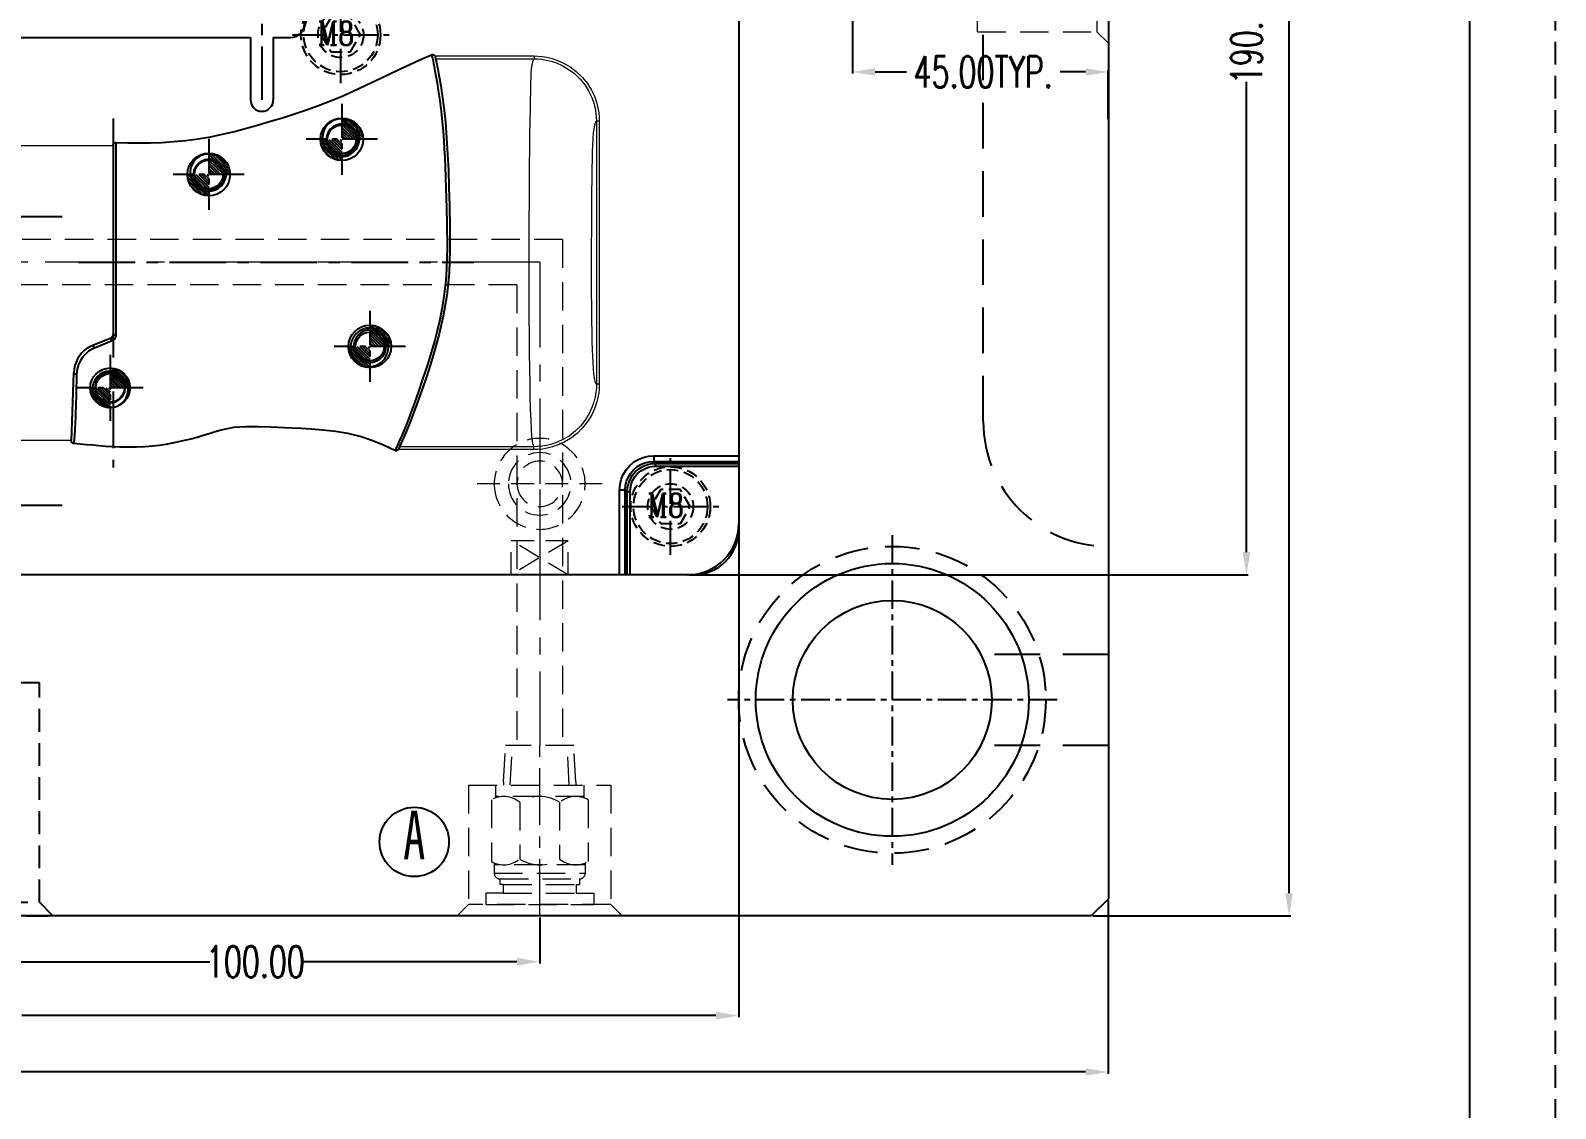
# Model space of a CAD drawing. Header units: millimetres. Extents: x 33920 to 35330, y -21664 to -20666.
# Drawn here: x 35062 to 35330.2, y -21247.2 to -21057.6 of the extents above; entities that cross this region are included whole.
import ezdxf

# ---------------------------------------------------------------- set-up
doc = ezdxf.new("R2010")
doc.units = ezdxf.units.MM
doc.header["$LTSCALE"] = 8
for name, pattern in [('CENTER', [2, 1.25, -0.25, 0.25, -0.25]), ('CENTER2', [1.125, 0.75, -0.125, 0.125, -0.125]), ('DASHED', [0.75, 0.5, -0.25]), ('HIDDEN', [0.375, 0.25, -0.125])]:
    doc.linetypes.add(name, pattern=pattern)
doc.layers.get('DEFPOINTS').update_dxf_attribs({"color": 6})
for name, color, linetype in [('A', 7, 'Continuous'), ('Cav-cor', 1, 'Continuous'), ('cen', 1, 'CENTER'), ('DEFAULT_1', 7, 'CENTER'), ('hidden', 4, 'HIDDEN'), ('PIN', 5, 'Continuous'), ('Ru', 8, 'Continuous'), ('SCREW', 52, 'HIDDEN')]:
    doc.layers.add(name, color=color, linetype=linetype)
for name, color, linetype, lineweight in [('dim', 3, 'Continuous', 15), ('WR', 122, 'HIDDEN', 18), ('枕位', 75, 'Continuous', 15)]:
    doc.layers.add(name, color=color, linetype=linetype, lineweight=lineweight)
doc.styles.add('ROMANC', font='RomanC.ttf', dxfattribs={"width": 0.8, "height": 7})
doc.styles.get("Standard").update_dxf_attribs({"font": 'txt.shx', "width": 0.67, "bigfont": 'chineset.shx'})
doc.dimstyles.new('ISO-25', dxfattribs={"dimtxt": 5.5, "dimasz": 4, "dimexe": 0.3, "dimexo": 0.3, "dimtad": 0, "dimzin": 1, "dimdsep": 46, "dimtxsty": 'Standard', "dimcen": 0, "dimclrd": 3, "dimclre": 3, "dimclrt": 7, "dimazin": 0, "dimtfac": 1, "dimtofl": 0, "dimtmove": 0, "dimatfit": 0, "dimfxl": 0, "dimarcsym": 0})

# ---------------------------------------------------------------- blocks, each defined once
blk = doc.blocks.new('*D29199')
at = {"layer": 'DEFPOINTS', "color": 0}
for p in [(34851.56, -21210.32), (35251.56, -21210.32), (34851.56, -21240.77)]:
    blk.add_point(p, dxfattribs=at)
at = {"layer": 'dim', "color": 3, "lineweight": -2}
for p, q in [((34851.56, -21210.62), (34851.56, -21241.07)), ((35251.56, -21210.62), (35251.56, -21241.07)), ((34855.56, -21240.77), (35042.96, -21240.77)), ((35247.56, -21240.77), (35060.17, -21240.77))]:
    blk.add_line(p, q, dxfattribs=at)
at = {"layer": 'dim', "color": 3}
for points in [[(34855.56, -21240.1), (34855.56, -21241.43), (34851.56, -21240.77)], [(35247.56, -21241.43), (35247.56, -21240.1), (35251.56, -21240.77)]]:
    blk.add_solid(points, dxfattribs=at)
at = {"layer": 'dim', "color": 7, "insert": (35051.56, -21240.77), "char_height": 5.5, "attachment_point": 5}
blk.add_mtext('400.00', dxfattribs=at)
blk = doc.blocks.new('*D29200')
at = {"layer": 'DEFPOINTS', "color": 0}
for p in [(34916.56, -21138.36), (35186.56, -21144.32), (34916.56, -21230.85)]:
    blk.add_point(p, dxfattribs=at)
at = {"layer": 'dim', "color": 3, "lineweight": -2}
for p, q in [((34916.56, -21138.66), (34916.56, -21231.15)), ((35186.56, -21144.62), (35186.56, -21231.15)), ((34920.56, -21230.85), (35042.65, -21230.85)), ((35182.56, -21230.85), (35060.48, -21230.85))]:
    blk.add_line(p, q, dxfattribs=at)
at = {"layer": 'dim', "color": 3}
for points in [[(34920.56, -21230.18), (34920.56, -21231.52), (34916.56, -21230.85)], [(35182.56, -21231.52), (35182.56, -21230.18), (35186.56, -21230.85)]]:
    blk.add_solid(points, dxfattribs=at)
at = {"layer": 'dim', "color": 7, "insert": (35051.56, -21230.85), "char_height": 5.5, "attachment_point": 5}
blk.add_mtext('270.00', dxfattribs=at)
blk = doc.blocks.new('*D29201')
at = {"layer": 'DEFPOINTS', "color": 0}
for p in [(35248.56, -20713.32), (35283.35, -20713.32), (35248.56, -21213.32)]:
    blk.add_point(p, dxfattribs=at)
at = {"layer": 'dim', "color": 3, "lineweight": -2}
for p, q in [((35248.86, -20713.32), (35283.65, -20713.32)), ((35283.35, -20717.32), (35283.35, -20954.71)), ((35283.35, -21209.32), (35283.35, -20971.93)), ((35248.86, -21213.32), (35283.65, -21213.32))]:
    blk.add_line(p, q, dxfattribs=at)
at = {"layer": 'dim', "color": 3}
for points in [[(35284.02, -20717.32), (35282.69, -20717.32), (35283.35, -20713.32)], [(35282.69, -21209.32), (35284.02, -21209.32), (35283.35, -21213.32)]]:
    blk.add_solid(points, dxfattribs=at)
at = {"layer": 'dim', "color": 7, "insert": (35283.35, -20963.32), "char_height": 5.5, "attachment_point": 5, "rotation": 90}
blk.add_mtext('500.00', dxfattribs=at)
blk = doc.blocks.new('*D29202')
at = {"layer": 'DEFPOINTS', "color": 0}
for p in [(35251.56, -20963.32), (35275.86, -20963.32), (35177.56, -21153.32)]:
    blk.add_point(p, dxfattribs=at)
at = {"layer": 'dim', "color": 3, "lineweight": -2}
for p, q in [((35251.86, -20963.32), (35276.16, -20963.32)), ((35275.86, -20967.32), (35275.86, -21050.01)), ((35275.86, -21149.32), (35275.86, -21066.62)), ((35177.86, -21153.32), (35276.16, -21153.32))]:
    blk.add_line(p, q, dxfattribs=at)
at = {"layer": 'dim', "color": 3}
for points in [[(35276.53, -20967.32), (35275.2, -20967.32), (35275.86, -20963.32)], [(35275.2, -21149.32), (35276.53, -21149.32), (35275.86, -21153.32)]]:
    blk.add_solid(points, dxfattribs=at)
at = {"layer": 'dim', "color": 7, "insert": (35275.86, -21058.32), "char_height": 5.5, "attachment_point": 5, "rotation": 90}
blk.add_mtext('190.00', dxfattribs=at)
blk = doc.blocks.new('20160824.190002')
at = {"layer": 'SCREW', "linetype": 'CENTER2'}
for p, q in [((0, -8.5), (0, 8.5)), ((-8.5, 0), (8.5, 0))]:
    blk.add_line(p, q, dxfattribs=at)
at = {"layer": 'SCREW'}
blk.add_lwpolyline([(-1.73, 3), (-3.46, 0), (-1.73, -3), (1.73, -3), (3.46, 0), (1.73, 3)], close=True, dxfattribs=at)
for radius in [7, 6.5, 4]:
    blk.add_circle((0, 0), radius, dxfattribs=at)
at = {"layer": 'dim', "style": 'ROMANC', "width": 0.8}
blk.add_text('M8', height=4.186, dxfattribs=at).set_placement((-4.07, -1.86))
blk = doc.blocks.new('*D29206')
at = {"layer": 'DEFPOINTS', "color": 0}
for p in [(35206.56, -21045.32), (35251.56, -21064.86), (35251.56, -21073.49)]:
    blk.add_point(p, dxfattribs=at)
at = {"layer": 'dim', "color": 3, "lineweight": -2}
for p, q in [((35206.56, -21045.62), (35206.56, -21065.16)), ((35210.56, -21064.86), (35216.04, -21064.86)), ((35247.56, -21064.86), (35243.09, -21064.86)), ((35251.56, -21073.19), (35251.56, -21064.56))]:
    blk.add_line(p, q, dxfattribs=at)
at = {"layer": 'dim', "color": 3}
for points in [[(35210.56, -21064.2), (35210.56, -21065.53), (35206.56, -21064.86)], [(35247.56, -21065.53), (35247.56, -21064.2), (35251.56, -21064.86)]]:
    blk.add_solid(points, dxfattribs=at)
at = {"layer": 'dim', "color": 7, "insert": (35229.56, -21064.86), "char_height": 5.5, "attachment_point": 5}
blk.add_mtext('45.00TYP.', dxfattribs=at)
blk = doc.blocks.new('20160905.163532')
at = {"layer": 'WR', "linetype": 'HIDDEN', "ltscale": 2.5}
for p, q in [((-8.26, 15.25), (-8.26, 40.25)), ((-8.26, 40.25), (12.74, 40.25)), ((12.74, 40.25), (14.74, 42.25)), ((12.74, 40.25), (12.74, 15.25)), ((14.74, 42.25), (14.74, 13.25)), ((-8.26, 35.5), (-6.03, 35.5)), ((-6.26, 35.5), (-6.26, 20)), ((-5.7, 36.25), (5.17, 36.25)), ((5.41, 35.75), (7.23, 35.75)), ((5.74, 35.75), (5.74, 19.75)), ((7.23, 19.75), (7.23, 35.75)), ((10.73, 37.25), (12.74, 37.25)), ((10.73, 34.15), (10.73, 37.25)), ((12.74, 18.25), (12.74, 37.25)), ((-8.82, 34.1), (-15.26, 33.76)), ((-15.26, 33.76), (-15.26, 21.74)), ((-8.26, 32.94), (-15.26, 32.57)), ((-8.82, 34.1), (-8.26, 34.1)), ((8.23, 20.75), (8.23, 34.75)), ((8.23, 34.75), (9.23, 34.75)), ((9.23, 34.15), (9.23, 34.75)), ((9.23, 34.15), (9.23, 34.75)), ((9.23, 21.35), (9.23, 34.15)), ((9.23, 34.15), (10.73, 34.15)), ((10.73, 21.35), (10.73, 34.15)), ((-5.27, 31.25), (4.74, 31.25)), ((-5.27, 24.25), (4.74, 24.25)), ((-8.26, 22.56), (-15.26, 22.93)), ((-8.82, 21.4), (-15.26, 21.74)), ((-8.82, 21.4), (-8.26, 21.4)), ((-8.26, 20), (-6.03, 20)), ((-5.7, 19.25), (5.17, 19.25)), ((5.41, 19.75), (7.23, 19.75)), ((8.23, 20.75), (9.23, 20.75)), ((9.23, 21.35), (10.73, 21.35)), ((9.23, 21.35), (9.23, 20.75)), ((9.23, 21.35), (9.23, 20.75)), ((10.73, 21.35), (10.73, 18.25)), ((10.73, 18.25), (12.74, 18.25)), ((-8.26, 15.25), (12.74, 15.25)), ((12.74, 15.25), (14.74, 13.25))]:
    blk.add_line(p, q, dxfattribs=at)
at = {"layer": 'WR', "linetype": 'CENTER'}
blk.add_line((14.74, 27.75), (-15.26, 27.75), dxfattribs=at)
at = {"layer": 'WR', "linetype": 'HIDDEN', "ltscale": 2.5}
for centre, radius, start, end in [((-1.79, 34.07), 4.47, 150.752, 219.0183), ((1.27, 34.07), 4.47, 320.9817, 29.248), ((7.23, 34.75), 1, 0, 90), ((0.4, 27.75), 6.66, 148.3016, 211.6984), ((-0.92, 27.75), 6.66, 328.3016, 31.6984), ((-1.79, 21.44), 4.47, 140.9817, 209.248), ((1.27, 21.44), 4.47, 330.752, 39.0183), ((7.23, 20.75), 1, 270, 0)]:
    blk.add_arc(centre, radius, start, end, dxfattribs=at)
blk = doc.blocks.new('20160904.091723')
at = {"layer": 'WR', "linetype": 'CENTER'}
blk.add_line((0, 11), (0, -11), dxfattribs=at)
at = {"layer": 'WR', "linetype": 'HIDDEN', "ltscale": 2}
blk.add_line((-11, 0), (11, 0), dxfattribs=at)
for radius in [8, 5.5, 4]:
    blk.add_circle((0, 0), radius, dxfattribs=at)
blk = doc.blocks.new('*D29276')
at = {"layer": 'DEFPOINTS', "color": 0}
for p in [(35051.56, -21213.32), (35151.56, -21213.32), (35051.56, -21221.37)]:
    blk.add_point(p, dxfattribs=at)
at = {"layer": 'dim', "color": 3, "lineweight": -2}
for p, q in [((35051.56, -21213.62), (35051.56, -21221.67)), ((35151.56, -21213.62), (35151.56, -21221.67)), ((35055.56, -21221.37), (35093.57, -21221.37)), ((35147.56, -21221.37), (35109.56, -21221.37))]:
    blk.add_line(p, q, dxfattribs=at)
at = {"layer": 'dim', "color": 3}
for points in [[(35055.56, -21220.7), (35055.56, -21222.04), (35051.56, -21221.37)], [(35147.56, -21222.04), (35147.56, -21220.7), (35151.56, -21221.37)]]:
    blk.add_solid(points, dxfattribs=at)
at = {"layer": 'dim', "color": 7, "insert": (35101.56, -21221.37), "char_height": 5.5, "attachment_point": 5}
blk.add_mtext('100.00', dxfattribs=at)

msp = doc.modelspace()

# ---------------------------------------------------------------- hatches: boundary and pattern name
at = {"layer": 'PIN', "linetype": 'Continuous'}
h = msp.add_hatch(dxfattribs=at)
h.set_pattern_fill('ANSI31', color=4, scale=2.727273, angle=90.5, style=0)
h.set_pattern_definition([(135.5, (35396.85318, -21093.6829), (-0.23894634, -0.24315356), [])])
h.paths.add_polyline_path([(35116.764, -21076.709), (35113.014, -21076.741, 0.4142136), (35116.797, -21080.459)])
h.paths.add_polyline_path([(35116.732, -21072.959), (35116.764, -21076.709), (35120.514, -21076.676, 0.4142136)])
h = msp.add_hatch(dxfattribs=at)
h.set_pattern_fill('ANSI31', color=4, scale=2.727273, angle=90.5, style=0)
h.set_pattern_definition([(135.5, (35373.43668, -21099.86364), (-0.23894634, -0.24315356), [])])
h.paths.add_polyline_path([(35093.348, -21082.889), (35089.598, -21082.922, 0.4142136), (35093.381, -21086.639)])
h.paths.add_polyline_path([(35093.315, -21079.14), (35093.348, -21082.889), (35097.098, -21082.857, 0.4142136)])
h = msp.add_hatch(dxfattribs=at)
h.set_pattern_fill('ANSI31', color=4, scale=2.727273, angle=90.5, style=0)
h.set_pattern_definition([(135.5, (35401.77768, -21130.11414), (-0.23894634, -0.24315356), [])])
h.paths.add_polyline_path([(35121.689, -21113.14), (35117.939, -21113.173, 0.4142136), (35121.722, -21116.89)])
h.paths.add_polyline_path([(35121.656, -21109.39), (35121.689, -21113.14), (35125.439, -21113.107, 0.4142136)])
h = msp.add_hatch(dxfattribs=at)
h.set_pattern_fill('ANSI31', color=4, scale=2.545455, angle=90.5, style=0)
h.set_pattern_definition([(135.5, (35337.42784, -21136.26878), (-0.2230166, -0.22694332), [])])
h.paths.add_polyline_path([(35076.012, -21120.426), (35072.512, -21120.457, 0.4142136), (35076.042, -21123.926)])
h.paths.add_polyline_path([(35075.981, -21116.926), (35076.012, -21120.426), (35079.511, -21120.396, 0.4142136)])

# ---------------------------------------------------------------- linework, layer by layer
for p, q in [((35251.564, -20716.316), (35251.564, -21210.316)), ((35251.564, -21210.316), (35248.564, -21213.316)), ((35248.564, -21213.316), (34854.564, -21213.316))]:
    msp.add_line(p, q)
at = {"color": 8, "linetype": 'HIDDEN', "ltscale": 4}
for p, q in [((35229.564, -21126.316), (35229.564, -20800.316)), ((35251.564, -21167.316), (35229.129, -21167.316)), ((35251.564, -21183.316), (35229.129, -21183.316))]:
    msp.add_line(p, q, dxfattribs=at)
at = {"color": 8, "linetype": 'CENTER', "ltscale": 1.5}
for p, q in [((35067.564, -21090.316), (35035.564, -21090.316)), ((35067.564, -21141.116), (35035.564, -21141.116))]:
    msp.add_line(p, q, dxfattribs=at)
at = {"color": 8, "linetype": 'HIDDEN', "ltscale": 2}
for p, q in [((35063.564, -21172.316), (35039.564, -21172.316)), ((35063.564, -21210.916), (35063.564, -21172.316)), ((35039.564, -21210.916), (35063.564, -21210.916)), ((35065.964, -21213.316), (35063.564, -21210.916)), ((35037.164, -21213.316), (35065.964, -21213.316))]:
    msp.add_line(p, q, dxfattribs=at)
for centre, radius in [((35213.564, -21175.316), 24), ((35213.564, -21175.316), 17.5), ((35129.496, -21200.308), 6.103)]:
    msp.add_circle(centre, radius)
at = {"color": 8, "linetype": 'HIDDEN', "ltscale": 4}
msp.add_arc((35251.564, -21126.316), 22, 180, 270, dxfattribs=at)
at = {"layer": 'A', "linetype": 'DASHED'}
msp.add_line((35330.205, -21663.556), (35330.205, -20665.997), dxfattribs=at)
at = {"layer": 'A'}
msp.add_line((35315.141, -21648.492), (35315.141, -20681.061), dxfattribs=at)
at = {"layer": 'Cav-cor', "color": 1}
for p, q in [((35186.564, -20963.316), (35186.564, -21145.316)), ((35133.156, -21062.152), (35133.239, -21062.508)), ((35133.239, -21062.508), (35133.306, -21062.8)), ((35077.034, -21077.267), (35077.019, -21078.585)), ((35076.564, -21077.719), (35076.564, -21111.035)), ((35077.019, -21078.585), (35077.014, -21079.69)), ((35077.014, -21079.69), (35077.017, -21084.624)), ((35135.068, -21085.31), (35135.163, -21088.754)), ((35073.059, -21112.864), (35076.181, -21111.603)), ((35076.355, -21112.156), (35073.246, -21113.438)), ((35069.228, -21129.775), (35069.614, -21117.804)), ((35070.121, -21118.051), (35070.033, -21121.455)), ((35069.781, -21127.867), (35069.651, -21130.153)), ((35069.855, -21126.438), (35069.781, -21127.867)), ((35069.651, -21130.153), (35069.647, -21130.241)), ((35126.523, -21130.554), (35126.283, -21131.07)), ((35126.902, -21130.819), (35126.702, -21131.258)), ((35127.099, -21130.379), (35126.902, -21130.819)), ((35127.342, -21129.829), (35127.099, -21130.379)), ((35171.607, -21132.367), (35186.564, -21132.367)), ((35171.607, -21132.367), (35171.607, -21133.366)), ((35171.607, -21133.366), (35186.564, -21133.366)), ((35171.952, -21133.711), (35171.607, -21133.366)), ((35171.952, -21133.711), (35186.564, -21133.711)), ((35171.952, -21134.21), (35171.952, -21133.711)), ((35171.952, -21134.21), (35186.564, -21134.21)), ((35165.615, -21138.359), (35166.614, -21138.359)), ((35165.615, -21153.316), (35165.615, -21138.359)), ((35166.959, -21138.704), (35166.614, -21138.359)), ((35166.614, -21153.316), (35166.614, -21138.359)), ((35167.458, -21138.704), (35166.959, -21138.704)), ((35166.959, -21153.316), (35166.959, -21138.704)), ((35167.458, -21153.316), (35167.458, -21138.704)), ((35178.564, -21153.316), (34924.564, -21153.316))]:
    msp.add_line(p, q, dxfattribs=at)
for points in [[(35124.827, -21065.373), (35126.776, -21064.453), (35128.704, -21063.559), (35130.62, -21062.692), (35132.534, -21061.842)], [(35133.306, -21062.8), (35133.399, -21063.218), (35133.459, -21063.497), (35133.535, -21063.858), (35133.637, -21064.351), (35133.775, -21065.05), (35133.954, -21066.02), (35134.173, -21067.309), (35134.427, -21068.992), (35134.702, -21071.12), (35134.969, -21073.669), (35135.195, -21076.453), (35135.368, -21079.307), (35135.494, -21082.138), (35135.591, -21085.098), (35135.677, -21088.446), (35135.754, -21092.174), (35135.764, -21096.157), (35135.616, -21100.226), (35135.228, -21104.191), (35134.606, -21107.824), (35133.898, -21110.905), (35133.139, -21113.689), (35132.285, -21116.485), (35131.393, -21119.19), (35130.538, -21121.656), (35129.784, -21123.741), (35129.137, -21125.454), (35128.589, -21126.85), (35128.136, -21127.962), (35127.786, -21128.8), (35127.529, -21129.4), (35127.342, -21129.829)], [(35132.534, -21061.842), (35132.663, -21061.807), (35132.797, -21061.811), (35132.926, -21061.856), (35133.036, -21061.937), (35133.115, -21062.044)], [(35132.534, -21061.842), (35132.54, -21061.862), (35132.551, -21061.901), (35132.568, -21061.96), (35132.59, -21062.04), (35132.616, -21062.145), (35132.65, -21062.282), (35132.692, -21062.461), (35132.744, -21062.693), (35132.809, -21062.993), (35132.892, -21063.391), (35132.999, -21063.922), (35133.136, -21064.633), (35133.308, -21065.575), (35133.509, -21066.747), (35133.727, -21068.115), (35133.975, -21069.856), (35134.214, -21071.805), (35134.407, -21073.661), (35134.556, -21075.35), (35134.674, -21076.903), (35134.772, -21078.407), (35134.857, -21079.941), (35134.934, -21081.57), (35135.004, -21083.357), (35135.068, -21085.31)], [(35133.115, -21062.044), (35133.14, -21062.097), (35133.156, -21062.152)], [(35077.034, -21077.267), (35079.134, -21077.326), (35081.137, -21077.342), (35083.102, -21077.316), (35085.092, -21077.245), (35087.165, -21077.12), (35089.334, -21076.924), (35091.523, -21076.644), (35093.674, -21076.275), (35095.791, -21075.821), (35097.887, -21075.305), (35099.982, -21074.742), (35102.088, -21074.146), (35104.207, -21073.534), (35106.333, -21072.905), (35108.455, -21072.245), (35110.567, -21071.54), (35112.671, -21070.778), (35114.762, -21069.962), (35116.826, -21069.099), (35118.859, -21068.196), (35120.868, -21067.262), (35124.827, -21065.373)], [(35116.576, -21073.124), (35116.113, -21073.16), (35115.667, -21073.26), (35115.258, -21073.415), (35114.871, -21073.626), (35114.503, -21073.899), (35114.172, -21074.229), (35113.894, -21074.599), (35113.674, -21074.999), (35113.51, -21075.428), (35113.406, -21075.885), (35113.366, -21076.383), (35113.411, -21076.945), (35113.564, -21077.536), (35113.819, -21078.088), (35114.156, -21078.573), (35114.549, -21078.972), (35114.972, -21079.281), (35115.405, -21079.506), (35115.833, -21079.655), (35116.244, -21079.739), (35116.63, -21079.768)], [(35116.764, -21074.018), (35116.374, -21074.052), (35115.997, -21074.138), (35115.651, -21074.269), (35115.324, -21074.446), (35115.011, -21074.674), (35114.73, -21074.949), (35114.493, -21075.256), (35114.304, -21075.588), (35114.163, -21075.944), (35114.072, -21076.322), (35114.035, -21076.734), (35114.068, -21077.198), (35114.192, -21077.685), (35114.402, -21078.139), (35114.682, -21078.537), (35115.01, -21078.864), (35115.365, -21079.117), (35115.729, -21079.3), (35116.091, -21079.421), (35116.438, -21079.487), (35116.764, -21079.509)], [(35116.63, -21079.768), (35117.159, -21079.733), (35117.741, -21079.588), (35118.3, -21079.328), (35118.778, -21078.983), (35119.161, -21078.587), (35119.47, -21078.131), (35119.713, -21077.587), (35119.861, -21076.963), (35119.884, -21076.278), (35119.768, -21075.592), (35119.534, -21074.982), (35119.227, -21074.477), (35118.888, -21074.083), (35118.545, -21073.785), (35118.207, -21073.56), (35117.873, -21073.392), (35117.542, -21073.269), (35117.214, -21073.186), (35116.891, -21073.139), (35116.576, -21073.124)], [(35116.764, -21079.509), (35117.212, -21079.475), (35117.706, -21079.35), (35118.181, -21079.13), (35118.589, -21078.838), (35118.915, -21078.506), (35119.18, -21078.124), (35119.389, -21077.671), (35119.519, -21077.152), (35119.543, -21076.585), (35119.449, -21076.021), (35119.256, -21075.52), (35118.999, -21075.108), (35118.715, -21074.786), (35118.426, -21074.544), (35118.141, -21074.362), (35117.859, -21074.226), (35117.58, -21074.128), (35117.303, -21074.063), (35117.03, -21074.027), (35116.764, -21074.018)], [(35076.564, -21077.719), (35076.588, -21077.576), (35076.655, -21077.447), (35076.759, -21077.347), (35076.89, -21077.285), (35077.034, -21077.267)], [(35093.266, -21079.321), (35092.864, -21079.346), (35092.434, -21079.434), (35092.017, -21079.582), (35091.626, -21079.788), (35091.261, -21080.053), (35090.932, -21080.373), (35090.646, -21080.745), (35090.407, -21081.178), (35090.222, -21081.688), (35090.116, -21082.285), (35090.125, -21082.941), (35090.263, -21083.587), (35090.507, -21084.161), (35090.831, -21084.65), (35091.214, -21085.052), (35091.631, -21085.365), (35092.062, -21085.591), (35092.49, -21085.741), (35092.903, -21085.823), (35093.286, -21085.849)], [(35093.348, -21080.247), (35093.009, -21080.27), (35092.643, -21080.344), (35092.288, -21080.467), (35091.955, -21080.638), (35091.642, -21080.857), (35091.36, -21081.121), (35091.114, -21081.429), (35090.907, -21081.787), (35090.745, -21082.209), (35090.652, -21082.704), (35090.656, -21083.248), (35090.771, -21083.783), (35090.977, -21084.26), (35091.253, -21084.666), (35091.579, -21085), (35091.935, -21085.259), (35092.302, -21085.447), (35092.668, -21085.571), (35093.02, -21085.639), (35093.348, -21085.66)], [(35093.286, -21085.849), (35093.919, -21085.788), (35094.524, -21085.601), (35095.084, -21085.295), (35095.588, -21084.866), (35096.008, -21084.318), (35096.313, -21083.665), (35096.467, -21082.971), (35096.474, -21082.305), (35096.368, -21081.72), (35096.192, -21081.235), (35095.976, -21080.835), (35095.735, -21080.501), (35095.476, -21080.222), (35095.204, -21079.988), (35094.926, -21079.796), (35094.644, -21079.641), (35094.359, -21079.52), (35094.076, -21079.429), (35093.799, -21079.368), (35093.529, -21079.332), (35093.266, -21079.321)], [(35093.348, -21085.66), (35093.886, -21085.608), (35094.403, -21085.451), (35094.88, -21085.195), (35095.31, -21084.836), (35095.668, -21084.378), (35095.928, -21083.834), (35096.06, -21083.256), (35096.066, -21082.702), (35095.976, -21082.216), (35095.827, -21081.813), (35095.644, -21081.481), (35095.439, -21081.205), (35095.219, -21080.975), (35094.99, -21080.784), (35094.754, -21080.627), (35094.515, -21080.501), (35094.274, -21080.402), (35094.035, -21080.33), (35093.8, -21080.281), (35093.571, -21080.255), (35093.348, -21080.247)], [(35077.017, -21084.624), (35077.008, -21088.777), (35077.011, -21111.164)], [(35135.163, -21088.754), (35135.23, -21091.569), (35135.253, -21092.933), (35135.266, -21094.351), (35135.264, -21095.881), (35135.236, -21097.578), (35135.164, -21099.469), (35135.026, -21101.555), (35134.778, -21103.895), (35134.41, -21106.282), (35133.975, -21108.475), (35133.529, -21110.38), (35133.039, -21112.245), (35132.469, -21114.227), (35131.799, -21116.396), (35131.035, -21118.727), (35130.234, -21121.074), (35129.538, -21123.039), (35128.952, -21124.634), (35128.458, -21125.932), (35128.047, -21126.979), (35127.704, -21127.827), (35127.417, -21128.516), (35127.178, -21129.079), (35126.981, -21129.532), (35126.815, -21129.909), (35126.663, -21130.247), (35126.523, -21130.554)], [(35076.181, -21111.603), (35076.281, -21111.551), (35076.37, -21111.482), (35076.443, -21111.399), (35076.501, -21111.305)], [(35076.355, -21112.156), (35076.282, -21111.981), (35076.222, -21111.811), (35076.186, -21111.677), (35076.181, -21111.603)], [(35077.011, -21111.164), (35076.995, -21111.355), (35076.944, -21111.542), (35076.862, -21111.715), (35076.755, -21111.865), (35076.629, -21111.99), (35076.493, -21112.087), (35076.355, -21112.156)], [(35077.011, -21111.164), (35076.84, -21111.154), (35076.695, -21111.126), (35076.598, -21111.084), (35076.564, -21111.035)], [(35121.617, -21109.902), (35121.05, -21109.955), (35120.412, -21110.139), (35119.782, -21110.473), (35119.226, -21110.945), (35118.784, -21111.522), (35118.466, -21112.202), (35118.299, -21112.962), (35118.307, -21113.759), (35118.499, -21114.54), (35118.849, -21115.227), (35119.296, -21115.77), (35119.807, -21116.181), (35120.354, -21116.467), (35120.945, -21116.644), (35121.586, -21116.706)], [(35121.689, -21110.266), (35121.205, -21110.309), (35120.659, -21110.461), (35120.121, -21110.74), (35119.646, -21111.135), (35119.27, -21111.618), (35119, -21112.187), (35118.86, -21112.823), (35118.87, -21113.49), (35119.037, -21114.143), (35119.34, -21114.718), (35119.725, -21115.173), (35120.165, -21115.518), (35120.635, -21115.759), (35121.142, -21115.91), (35121.689, -21115.966)], [(35121.586, -21116.706), (35122.297, -21116.627), (35123.02, -21116.375), (35123.694, -21115.946), (35124.265, -21115.352), (35124.68, -21114.638), (35124.91, -21113.866), (35124.957, -21113.086), (35124.833, -21112.337), (35124.553, -21111.647), (35124.135, -21111.043), (35123.598, -21110.547), (35122.959, -21110.177), (35122.267, -21109.962), (35121.617, -21109.902)], [(35121.689, -21115.966), (35122.294, -21115.904), (35122.909, -21115.699), (35123.482, -21115.344), (35123.967, -21114.85), (35124.318, -21114.255), (35124.512, -21113.608), (35124.549, -21112.954), (35124.441, -21112.324), (35124.2, -21111.744), (35123.842, -21111.234), (35123.382, -21110.815), (35122.835, -21110.502), (35122.245, -21110.319), (35121.689, -21110.266)], [(35073.246, -21113.438), (35072.75, -21113.676), (35072.232, -21114.003), (35071.715, -21114.432), (35071.228, -21114.967), (35070.801, -21115.601), (35070.46, -21116.324), (35070.225, -21117.136), (35070.121, -21118.051)], [(35072.04, -21113.405), (35072.533, -21113.109), (35073.059, -21112.864)], [(35073.246, -21113.438), (35073.168, -21113.253), (35073.104, -21113.074), (35073.065, -21112.935), (35073.059, -21112.864)], [(35070.121, -21118.051), (35069.93, -21118.037), (35069.764, -21117.984), (35069.652, -21117.902), (35069.614, -21117.804)], [(35079.176, -21120.761), (35079.139, -21120.228), (35078.988, -21119.625), (35078.679, -21118.987), (35078.231, -21118.422), (35077.718, -21118.004), (35077.178, -21117.721), (35076.617, -21117.552), (35076.026, -21117.492), (35075.407, -21117.552), (35074.785, -21117.748), (35074.211, -21118.075), (35073.721, -21118.514), (35073.319, -21119.066), (35073.045, -21119.683), (35072.915, -21120.256), (35072.886, -21120.751)], [(35078.671, -21120.426), (35078.642, -21119.984), (35078.516, -21119.484), (35078.258, -21118.956), (35077.88, -21118.488), (35077.447, -21118.143), (35076.991, -21117.909), (35076.516, -21117.771), (35076.014, -21117.723), (35075.49, -21117.774), (35074.962, -21117.937), (35074.475, -21118.209), (35074.058, -21118.572), (35073.715, -21119.031), (35073.482, -21119.541), (35073.371, -21120.016), (35073.347, -21120.426)], [(35073.347, -21120.426), (35073.412, -21120.968), (35073.561, -21121.423), (35073.762, -21121.804), (35074.001, -21122.122), (35074.266, -21122.386), (35074.548, -21122.599), (35074.837, -21122.763), (35075.131, -21122.885), (35075.436, -21122.972), (35075.766, -21123.023), (35076.128, -21123.031), (35076.52, -21122.984), (35076.931, -21122.869), (35077.342, -21122.676), (35077.732, -21122.402), (35078.08, -21122.046), (35078.371, -21121.603), (35078.58, -21121.066), (35078.671, -21120.426)], [(35070.033, -21121.455), (35069.966, -21123.688), (35069.931, -21124.685), (35069.893, -21125.603), (35069.855, -21126.438)], [(35072.886, -21120.751), (35072.963, -21121.406), (35073.137, -21121.956), (35073.373, -21122.417), (35073.654, -21122.803), (35073.966, -21123.121), (35074.298, -21123.378), (35074.639, -21123.577), (35074.987, -21123.724), (35075.348, -21123.829), (35075.739, -21123.89), (35076.169, -21123.9), (35076.633, -21123.843), (35077.12, -21123.705), (35077.608, -21123.472), (35078.069, -21123.142), (35078.482, -21122.712), (35078.825, -21122.178), (35079.071, -21121.532), (35079.176, -21120.761)], [(35102.095, -21127.286), (35100.998, -21127.266), (35099.903, -21127.268), (35098.803, -21127.315), (35097.698, -21127.427), (35096.598, -21127.609), (35095.514, -21127.863), (35094.456, -21128.173), (35093.413, -21128.506), (35092.361, -21128.836), (35091.291, -21129.144), (35090.208, -21129.429), (35089.117, -21129.694), (35088.021, -21129.941), (35086.921, -21130.168), (35085.817, -21130.371), (35084.681, -21130.55), (35083.468, -21130.703), (35082.136, -21130.819), (35080.673, -21130.879), (35079.169, -21130.881), (35077.73, -21130.845), (35076.419, -21130.788), (35075.211, -21130.717), (35074.069, -21130.631), (35072.957, -21130.531), (35071.855, -21130.425), (35070.754, -21130.327), (35069.646, -21130.241)], [(35126.092, -21131.476), (35124.072, -21130.528), (35122.028, -21129.674), (35119.959, -21128.958), (35117.842, -21128.445), (35115.657, -21128.092), (35113.449, -21127.855), (35111.385, -21127.698), (35109.584, -21127.584), (35108.03, -21127.5), (35106.664, -21127.436), (35105.437, -21127.387), (35104.297, -21127.348), (35102.095, -21127.286)], [(35069.646, -21130.241), (35069.514, -21130.211), (35069.394, -21130.14), (35069.3, -21130.036), (35069.244, -21129.912), (35069.228, -21129.775)], [(35126.283, -21131.07), (35126.124, -21131.407), (35126.091, -21131.475)], [(35126.686, -21131.29), (35126.602, -21131.398), (35126.491, -21131.475), (35126.359, -21131.517), (35126.22, -21131.516), (35126.092, -21131.476)], [(35126.702, -21131.258), (35126.694, -21131.274), (35126.686, -21131.29)], [(35165.615, -21138.359), (35165.686, -21137.438), (35165.904, -21136.521), (35166.265, -21135.643), (35166.76, -21134.835), (35167.37, -21134.12), (35168.085, -21133.51), (35168.894, -21133.015), (35169.773, -21132.654), (35170.689, -21132.438), (35171.607, -21132.367)], [(35166.614, -21138.359), (35166.673, -21137.59), (35166.854, -21136.825), (35167.155, -21136.093), (35167.567, -21135.42), (35168.075, -21134.825), (35168.671, -21134.317), (35169.345, -21133.905), (35170.077, -21133.605), (35170.84, -21133.425), (35171.607, -21133.366)], [(35166.959, -21138.704), (35167.005, -21138.029), (35167.163, -21137.29), (35167.455, -21136.534), (35167.883, -21135.81), (35168.434, -21135.16), (35169.087, -21134.614), (35169.811, -21134.193), (35170.562, -21133.908), (35171.292, -21133.755), (35171.952, -21133.711)], [(35167.458, -21138.704), (35167.499, -21138.097), (35167.641, -21137.432), (35167.904, -21136.752), (35168.289, -21136.099), (35168.785, -21135.514), (35169.373, -21135.022), (35170.026, -21134.643), (35170.702, -21134.387), (35171.358, -21134.249), (35171.952, -21134.21)]]:
    msp.add_lwpolyline(points, dxfattribs=at)
for centre in [(35116.764, -21076.709), (35093.348, -21082.889), (35121.689, -21113.14), (35076.012, -21120.426)]:
    msp.add_circle(centre, 2.513, dxfattribs=at)
for centre, radius, start, end in [((35075.961, -21111.035), 0.603, 333.40653, 0), ((35075.139, -21117.983), 5.527, 124.09898, 178.15), ((35177.564, -21144.316), 9, 270, 0), ((35178.564, -21145.316), 8, 270, 0)]:
    msp.add_arc(centre, radius, start, end, dxfattribs=at)
at = {"layer": 'cen', "linetype": 'CENTER', "ltscale": 0.5}
for p, q in [((35213.564, -21146.316), (35213.564, -21204.316)), ((35242.564, -21175.316), (35184.564, -21175.316))]:
    msp.add_line(p, q, dxfattribs=at)
at = {"layer": 'DEFAULT_1', "color": 2, "linetype": 'CENTER'}
for p, q in [((35076.564, -21073.06), (35076.564, -21134.444)), ((35070.435, -21098.316), (35139.978, -21098.316))]:
    msp.add_line(p, q, dxfattribs=at)
at = {"layer": 'hidden', "ltscale": 3}
msp.add_circle((35213.564, -21175.316), 27, dxfattribs=at)
at = {"layer": 'PIN', "color": 4, "linetype": 'CENTER2'}
for p, q in [((35116.764, -21070.461), (35116.764, -21082.956)), ((35093.348, -21076.642), (35093.348, -21089.137)), ((35123.012, -21076.709), (35110.517, -21076.709)), ((35099.595, -21082.889), (35087.1, -21082.889)), ((35121.689, -21106.892), (35121.689, -21119.388)), ((35076.012, -21114.595), (35076.012, -21126.257)), ((35127.936, -21113.14), (35115.441, -21113.14)), ((35081.843, -21120.426), (35070.18, -21120.426))]:
    msp.add_line(p, q, dxfattribs=at)
at = {"layer": 'PIN', "color": 4, "linetype": 'Continuous'}
for centre, radius in [((35116.764, -21076.709), 3.75), ((35093.348, -21082.889), 3.75), ((35121.689, -21113.14), 3.75), ((35076.012, -21120.426), 3.5)]:
    msp.add_circle(centre, radius, dxfattribs=at)
at = {"layer": 'Ru', "linetype": 'CENTER'}
msp.add_line((35102.711, -21044.388), (35102.711, -21069.779), dxfattribs=at)
at = {"layer": 'Ru'}
for p, q in [((35054.564, -21058.816), (35100.711, -21058.816)), ((35100.711, -21058.816), (35100.711, -21069.779)), ((35104.711, -21058.816), (35107.711, -21058.816)), ((35104.711, -21058.816), (35104.711, -21069.779))]:
    msp.add_line(p, q, dxfattribs=at)
for centre, radius, start, end in [((35107.711, -21056.316), 2.5, 270, 90), ((35102.711, -21069.779), 2, 180, 0)]:
    msp.add_arc(centre, radius, start, end, dxfattribs=at)
at = {"layer": 'WR', "linetype": 'HIDDEN', "ltscale": 2.5}
for p, q in [((35155.564, -21094.316), (34922.564, -21094.316)), ((35155.564, -21094.316), (35155.564, -21183.316)), ((35147.564, -21102.316), (34955.564, -21102.316)), ((35147.564, -21102.316), (35147.564, -21183.316))]:
    msp.add_line(p, q, dxfattribs=at)
at = {"layer": 'WR', "linetype": 'CENTER', "ltscale": 1.5}
for q in [(34916.564, -21098.316), (35151.564, -21183.316)]:
    msp.add_line((35151.564, -21098.316), q, dxfattribs=at)
at = {"layer": 'WR', "linetype": 'HIDDEN', "ltscale": 2}
for p, q in [((35156.564, -21147.316), (35146.564, -21147.316)), ((35156.564, -21147.316), (35146.564, -21153.316)), ((35156.564, -21153.316), (35146.564, -21147.316)), ((35146.564, -21153.316), (35146.564, -21147.316)), ((35156.564, -21153.316), (35156.564, -21147.316)), ((35156.564, -21153.316), (35146.564, -21153.316))]:
    msp.add_line(p, q, dxfattribs=at)
at = {"layer": '枕位', "linetype": 'ByBlock'}
for p, q in [((35133.115, -21062.044), (35150.56, -21062.044)), ((35133.247, -21062.543), (35150.56, -21062.543)), ((35150.56, -21062.044), (35150.56, -21062.543)), ((35149.851, -21075.814), (35149.922, -21071.424)), ((35162.039, -21073.528), (35161.54, -21073.528)), ((35161.54, -21073.528), (35161.54, -21119.805)), ((35162.039, -21073.528), (35162.039, -21119.805)), ((35026.564, -21077.816), (35076.564, -21077.816)), ((35149.721, -21092.052), (35149.75, -21086.337)), ((35149.708, -21096.035), (35149.721, -21092.052)), ((35160.693, -21096.606), (35160.714, -21091.364)), ((35149.704, -21101.267), (35149.708, -21096.035)), ((35160.689, -21101.016), (35160.693, -21096.606)), ((35162.039, -21119.805), (35161.54, -21119.805)), ((35033.896, -21129.616), (35069.233, -21129.616)), ((35150.557, -21130.79), (35126.915, -21130.79)), ((35150.557, -21131.29), (35150.557, -21130.79)), ((35150.557, -21131.29), (35126.686, -21131.29))]:
    msp.add_line(p, q, dxfattribs=at)
for points in [[(35149.922, -21071.424), (35150.013, -21066.726), (35150.044, -21065.755), (35150.085, -21064.997), (35150.135, -21064.376), (35150.197, -21063.851), (35150.271, -21063.413), (35150.356, -21063.051), (35150.452, -21062.755), (35150.565, -21062.543)], [(35150.56, -21062.044), (35151.245, -21062.064), (35151.997, -21062.134), (35152.824, -21062.269), (35153.728, -21062.489), (35154.707, -21062.818), (35155.756, -21063.285), (35156.857, -21063.923), (35157.979, -21064.761), (35159.04, -21065.784), (35159.944, -21066.909), (35160.647, -21068.043), (35161.171, -21069.143), (35161.543, -21070.185), (35161.791, -21071.153), (35161.942, -21072.035), (35162.018, -21072.827), (35162.039, -21073.528)], [(35150.565, -21062.543), (35151.216, -21062.562), (35151.935, -21062.629), (35152.726, -21062.758), (35153.59, -21062.968), (35154.527, -21063.283), (35155.53, -21063.73), (35156.584, -21064.34), (35157.657, -21065.142), (35158.672, -21066.12), (35159.536, -21067.196), (35160.209, -21068.28), (35160.71, -21069.333), (35161.065, -21070.33), (35161.303, -21071.255), (35161.447, -21072.1), (35161.519, -21072.858), (35161.54, -21073.528)], [(35160.714, -21091.364), (35160.735, -21087.873), (35160.751, -21085.891), (35160.774, -21083.83), (35160.802, -21081.892), (35160.835, -21080.207), (35160.87, -21078.824), (35160.906, -21077.726), (35160.94, -21076.886), (35160.97, -21076.298), (35160.996, -21075.913), (35161.028, -21075.56), (35161.068, -21075.21), (35161.118, -21074.867), (35161.179, -21074.533), (35161.253, -21074.22), (35161.338, -21073.938), (35161.433, -21073.702), (35161.54, -21073.528)], [(35149.75, -21086.337), (35149.789, -21081.218), (35149.818, -21078.449), (35149.851, -21075.814)], [(35150.557, -21130.79), (35150.443, -21130.595), (35150.346, -21130.27), (35150.266, -21129.758), (35150.19, -21128.945), (35150.11, -21127.731), (35150.03, -21126.111), (35149.961, -21124.167), (35149.905, -21121.956), (35149.859, -21119.539), (35149.82, -21117.005), (35149.784, -21114.278), (35149.752, -21111.223), (35149.727, -21107.886), (35149.711, -21104.477), (35149.704, -21101.267)], [(35161.54, -21119.805), (35161.426, -21119.643), (35161.33, -21119.408), (35161.249, -21119.091), (35161.174, -21118.638), (35161.094, -21117.951), (35161.015, -21117.043), (35160.945, -21115.995), (35160.889, -21114.876), (35160.844, -21113.691), (35160.804, -21112.303), (35160.769, -21110.639), (35160.737, -21108.594), (35160.712, -21106.185), (35160.696, -21103.576), (35160.689, -21101.016)], [(35161.54, -21119.805), (35161.52, -21120.469), (35161.45, -21121.211), (35161.312, -21122.033), (35161.086, -21122.933), (35160.748, -21123.905), (35160.271, -21124.935), (35159.627, -21126.005), (35158.791, -21127.08), (35157.793, -21128.074), (35156.718, -21128.902), (35155.651, -21129.54), (35154.628, -21130.01), (35153.666, -21130.343), (35152.776, -21130.565), (35151.961, -21130.701), (35151.224, -21130.77), (35150.557, -21130.79)], [(35162.039, -21119.805), (35162.018, -21120.499), (35161.945, -21121.274), (35161.801, -21122.134), (35161.565, -21123.074), (35161.211, -21124.09), (35160.713, -21125.168), (35160.039, -21126.286), (35159.165, -21127.41), (35158.121, -21128.449), (35156.998, -21129.315), (35155.882, -21129.982), (35154.812, -21130.473), (35153.807, -21130.821), (35152.876, -21131.053), (35152.025, -21131.196), (35151.254, -21131.269), (35150.557, -21131.29)]]:
    msp.add_lwpolyline(points, dxfattribs=at)

# ---------------------------------------------------------------- block references
at = {"layer": 'SCREW'}
for p in [(35116.564, -21058.316), (35174.564, -21141.316)]:
    msp.add_blockref('20160824.190002', p, dxfattribs=at)
at = {"layer": 'WR'}
msp.add_blockref('20160905.163532', (35236.826, -21073.069), dxfattribs=at)
at = {"layer": 'WR', "xscale": -1}
msp.add_blockref('20160904.091723', (35151.564, -21137.316), dxfattribs=at)
at = {"layer": 'WR', "rotation": -90}
msp.add_blockref('20160905.163532', (35123.812, -21198.578), dxfattribs=at)

# ---------------------------------------------------------------- texts
at = {"insert": (35127.543, -21194.778), "char_height": 8.57286, "width": 120.88644, "attachment_point": 1}
msp.add_mtext('{\\f細明體|b0|i0|c136|p49;A}', dxfattribs=at)

# ---------------------------------------------------------------- dimensions: what is measured, and where the dimension line sits
at = {"layer": 'dim'}
for base, p1, p2, angle, picture, middle in [((35283.354, -20713.316), (35248.564, -21213.316), (35248.564, -20713.316), 90, '*D29201', (35283.354, -20963.316)), ((34916.564, -21230.85), (35186.564, -21144.316), (34916.564, -21138.356), 180, '*D29200', (35051.564, -21230.85)), ((34851.564, -21240.765), (35251.564, -21210.316), (34851.564, -21210.316), 180, '*D29199', (35051.564, -21240.765))]:
    dim = msp.add_linear_dim(base=base, p1=p1, p2=p2, angle=angle, dimstyle='ISO-25', dxfattribs=at)
    dim.commit()
    dim.dimension.update_dxf_attribs({"geometry": picture, "text_midpoint": middle, "dimtype": 160})
for base, p1, p2, angle, picture, middle in [((35275.865, -20963.316), (35177.564, -21153.316), (35251.564, -20963.316), 90, '*D29202', (35275.865, -21058.316)), ((35051.564, -21221.37), (35151.564, -21213.316), (35051.564, -21213.316), 180, '*D29276', (35101.564, -21221.37))]:
    dim = msp.add_linear_dim(base=base, p1=p1, p2=p2, angle=angle, dimstyle='ISO-25', dxfattribs=at)
    dim.commit()
    dim.dimension.update_dxf_attribs({"geometry": picture, "text_midpoint": middle})
dim = msp.add_linear_dim(base=(35251.564, -21064.863), p1=(35206.564, -21045.316), p2=(35251.564, -21073.49), text='<>TYP.', dimstyle='ISO-25', dxfattribs=at)
dim.commit()
dim.dimension.update_dxf_attribs({"geometry": '*D29206', "text_midpoint": (35229.564, -21064.863), "dimtype": 160})

doc.saveas('drawing.dxf')
